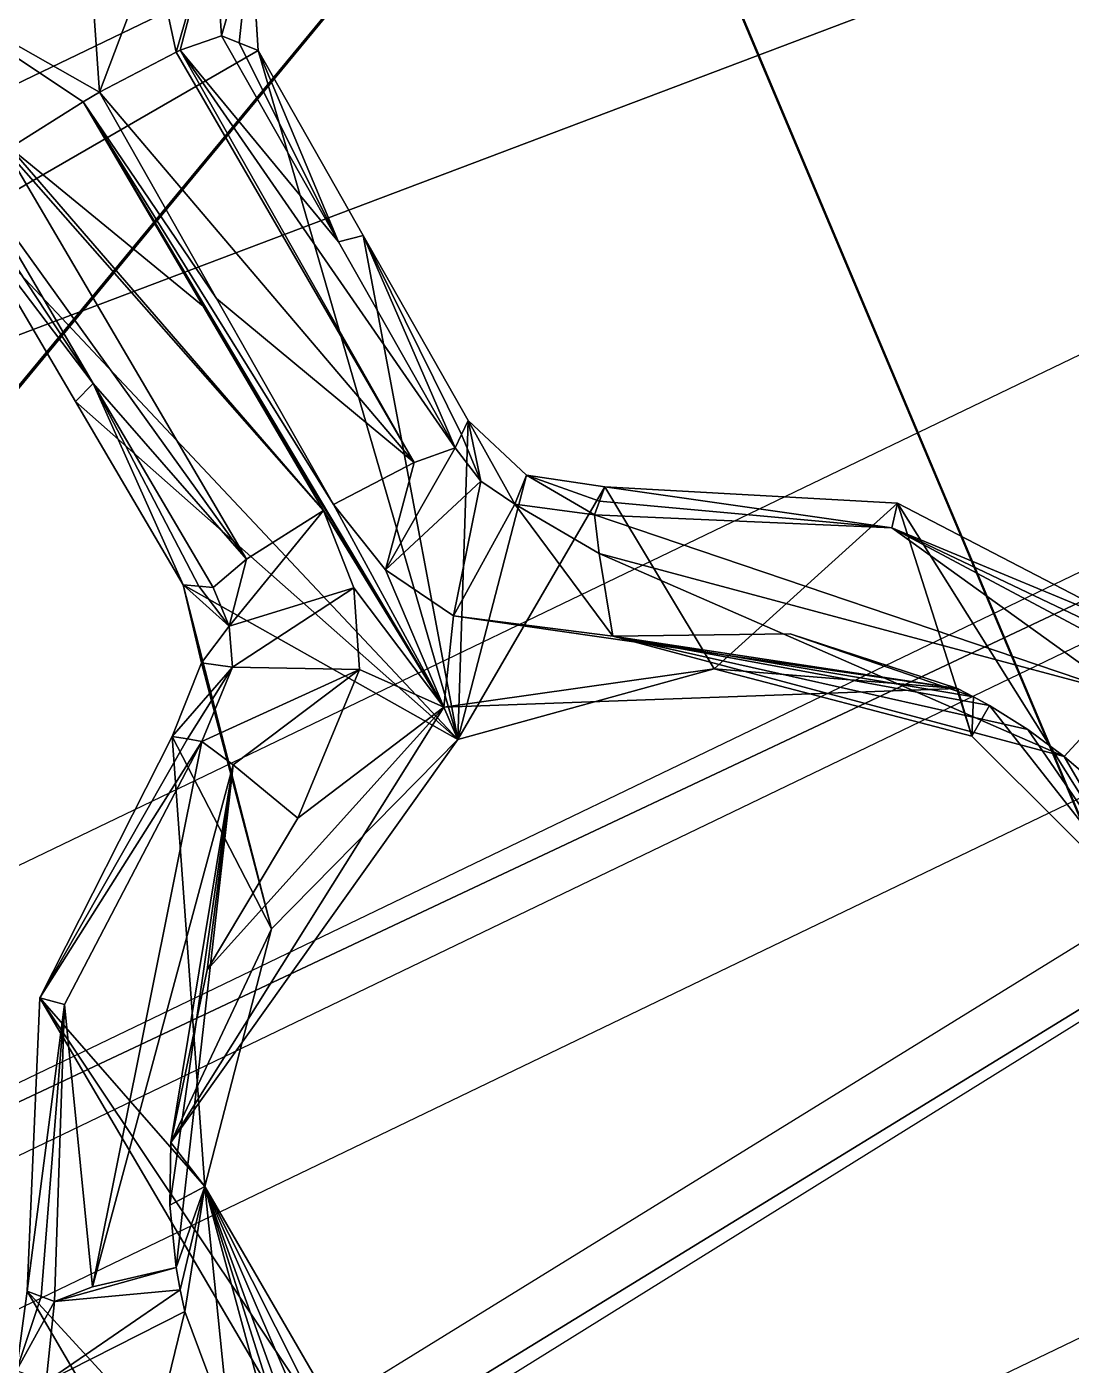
# Model space of a CAD drawing. Header units: millimetres. Extents: x -228 to 228, y -204 to 237.
# Drawn here: x -67.63 to -59.86, y 106.86 to 116.83 of the extents above; entities that cross this region are included whole.
import ezdxf

# ---------------------------------------------------------------- set-up
doc = ezdxf.new("R2010")
doc.units = ezdxf.units.MM
doc.header["$LTSCALE"] = 127.314815
for name, color, linetype in [('1229', 7, 'CONTINUOUS'), ('1436', 7, 'CONTINUOUS'), ('15', 7, 'CONTINUOUS'), ('1781', 7, 'CONTINUOUS'), ('1782', 7, 'CONTINUOUS'), ('1783', 7, 'CONTINUOUS'), ('1784', 7, 'CONTINUOUS'), ('1785', 7, 'CONTINUOUS'), ('1786', 7, 'CONTINUOUS'), ('1788', 7, 'CONTINUOUS'), ('1791', 7, 'CONTINUOUS'), ('1792', 7, 'CONTINUOUS'), ('1794', 7, 'CONTINUOUS'), ('1796', 7, 'CONTINUOUS'), ('18', 7, 'CONTINUOUS'), ('2162', 7, 'CONTINUOUS'), ('378', 7, 'CONTINUOUS'), ('401', 7, 'CONTINUOUS'), ('402', 7, 'CONTINUOUS'), ('404', 7, 'CONTINUOUS'), ('405', 7, 'CONTINUOUS'), ('412', 7, 'CONTINUOUS'), ('413', 7, 'CONTINUOUS'), ('45', 7, 'CONTINUOUS'), ('504', 7, 'CONTINUOUS'), ('513', 7, 'CONTINUOUS'), ('515', 7, 'CONTINUOUS'), ('517', 7, 'CONTINUOUS'), ('534', 7, 'CONTINUOUS'), ('535', 7, 'CONTINUOUS'), ('536', 7, 'CONTINUOUS'), ('537', 7, 'CONTINUOUS'), ('539', 7, 'CONTINUOUS'), ('540', 7, 'CONTINUOUS'), ('541', 7, 'CONTINUOUS'), ('542', 7, 'CONTINUOUS'), ('546', 7, 'CONTINUOUS'), ('547', 7, 'CONTINUOUS'), ('605', 7, 'CONTINUOUS'), ('6722', 7, 'CONTINUOUS'), ('6750', 7, 'CONTINUOUS')]:
    doc.layers.add(name, color=color, linetype=linetype)

msp = doc.modelspace()

# ---------------------------------------------------------------- linework, layer by layer
at = {"layer": '1229', "color": 5, "linetype": 'Continuous'}
for points in [[(-68.3255, 143.7983, 1024.6027), (-67.5993, 143.1814, 1024.474), (-120.549, 69.599, 1026.7885), (-68.3255, 143.7983, 1024.6027)], [(-67.5993, 143.1814, 1024.474), (-89.111, 115.6981, 1025.7353), (-120.549, 69.599, 1026.7885), (-67.5993, 143.1814, 1024.474)]]:
    msp.add_3dface(points, dxfattribs=at)
at = {"layer": '1436', "color": 5, "linetype": 'Continuous'}
for points in [[(-89.8247, 115.3018, 1029.4395), (-67.0409, 142.2724, 1027.6035), (-67.632, 142.7618, 1027.6722), (-89.8247, 115.3018, 1029.4395)], [(-89.8247, 115.3018, 1029.4395), (-88.5159, 114.3448, 1028.8898), (-67.0409, 142.2724, 1027.6035), (-89.8247, 115.3018, 1029.4395)]]:
    msp.add_3dface(points, dxfattribs=at)
at = {"layer": '15', "color": 5, "linetype": 'Continuous'}
for points in [[(-39.7557, 166.3144, 1031.2211), (-77.3327, 152.5144, 1031.2211), (-24.976, 93.2118, 1037.8927), (-39.7557, 166.3144, 1031.2211)], [(-48.25, 83.5715, 1037.8927), (-77.3327, 152.5144, 1031.2211), (-106.3877, 115.2998, 1032.7733), (-48.25, 83.5715, 1037.8927)], [(-77.3327, 152.5144, 1031.2211), (-48.25, 83.5715, 1037.8927), (-24.976, 93.2118, 1037.8927), (-77.3327, 152.5144, 1031.2211)], [(-68.2358, 68.2358, 1037.8927), (-48.25, 83.5715, 1037.8927), (-106.3877, 115.2998, 1032.7733), (-68.2358, 68.2358, 1037.8927)]]:
    msp.add_3dface(points, dxfattribs=at)
at = {"layer": '1781', "color": 2, "linetype": 'Continuous'}
for points in [[(-82.8795, 95.782, 5), (-92.5243, 106.8771, 5), (-54.0973, 130.6023, 5), (-82.8795, 95.782, 5)], [(-82.8713, 95.7724, 5), (-82.8795, 95.782, 5), (-54.0973, 130.6023, 5), (-82.8713, 95.7724, 5)], [(-82.8632, 95.7627, 5), (-82.8713, 95.7724, 5), (-54.0973, 130.6023, 5), (-82.8632, 95.7627, 5)], [(-48.4621, 116.9967, 5), (-82.8632, 95.7627, 5), (-54.0973, 130.6023, 5), (-48.4621, 116.9967, 5)]]:
    msp.add_3dface(points, dxfattribs=at)
at = {"layer": '1782', "color": 2, "linetype": 'Continuous'}
for points in [[(-77.9739, 97.7739, 17), (-27.8286, 121.9231, 17), (-27.8151, 121.866, 17), (-77.9739, 97.7739, 17)], [(-77.9362, 97.7289, 17), (-77.9739, 97.7739, 17), (-27.8151, 121.866, 17), (-77.9362, 97.7289, 17)]]:
    msp.add_3dface(points, dxfattribs=at)
at = {"layer": '1783', "color": 2, "linetype": 'Continuous'}
msp.add_3dface([(-80.5991, 101.0683, 22), (-58.6359, 101.5596, 22), (-28.7657, 126.03, 22), (-80.5991, 101.0683, 22)], dxfattribs=at)
at = {"layer": '1784', "color": 2, "linetype": 'Continuous'}
for points in [[(-30.6425, 134.2528, 10), (-85.859, 107.6616, 10), (-29.4453, 129.0057, 10), (-30.6425, 134.2528, 10)], [(-29.4453, 129.0057, 10), (-85.859, 107.6616, 10), (-82.5031, 103.454, 10), (-29.4453, 129.0057, 10)]]:
    msp.add_3dface(points, dxfattribs=at)
at = {"layer": '1785', "color": 2, "linetype": 'Continuous'}
msp.add_3dface([(-89.471, 112.1927, 26), (-31.9315, 139.9022, 26), (-93.2236, 116.8963, 26), (-89.471, 112.1927, 26)], dxfattribs=at)
at = {"layer": '1786', "color": 2, "linetype": 'Continuous'}
for points in [[(-96.1146, 120.5237, 25.1558), (-34.3032, 150.2907, 25.1558), (-92.1859, 115.5975, 18.8547), (-96.1146, 120.5237, 25.1558)], [(-92.1859, 115.5975, 18.8547), (-34.3032, 150.2907, 25.1558), (-32.9008, 144.1477, 18.8547), (-92.1859, 115.5975, 18.8547)]]:
    msp.add_3dface(points, dxfattribs=at)
at = {"layer": '1788', "color": 2, "linetype": 'Continuous'}
for points in [[(-92.095, 115.4835, 18.5273), (-32.8683, 144.0056, 18.5273), (-91.9511, 115.303, 14.1215), (-92.095, 115.4835, 18.5273)], [(-91.9511, 115.303, 14.1215), (-32.8683, 144.0056, 18.5273), (-32.817, 143.7805, 14.1215), (-91.9511, 115.303, 14.1215)]]:
    msp.add_3dface(points, dxfattribs=at)
at = {"layer": '1791', "color": 2, "linetype": 'Continuous'}
for points in [[(-31.9315, 139.9022, 26), (-89.471, 112.1927, 26), (-31.4431, 137.7614, 23.8042), (-31.9315, 139.9022, 26)], [(-89.471, 112.1927, 26), (-88.1017, 110.4761, 23.8042), (-31.4431, 137.7614, 23.8042), (-89.471, 112.1927, 26)]]:
    msp.add_3dface(points, dxfattribs=at)
at = {"layer": '1792', "color": 2, "linetype": 'Continuous'}
for points in [[(-31.3755, 137.4648, 18), (-87.9121, 110.2382, 18), (-30.9647, 135.6654, 11.1118), (-31.3755, 137.4648, 18)], [(-30.9647, 135.6654, 11.1118), (-87.9121, 110.2382, 18), (-86.7613, 108.7952, 11.1118), (-30.9647, 135.6654, 11.1118)]]:
    msp.add_3dface(points, dxfattribs=at)
at = {"layer": '1794', "color": 2, "linetype": 'Continuous'}
for points in [[(-29.1114, 127.5454, 11.4215), (-81.5684, 102.2835, 11.4215), (-29.0004, 127.0589, 20.9447), (-29.1114, 127.5454, 11.4215)], [(-29.0004, 127.0589, 20.9447), (-81.5684, 102.2835, 11.4215), (-81.2572, 101.8933, 20.9447), (-29.0004, 127.0589, 20.9447)]]:
    msp.add_3dface(points, dxfattribs=at)
at = {"layer": '1796', "color": 2, "linetype": 'Continuous'}
for points in [[(-27.9393, 122.41, 16.5262), (-78.2841, 98.1652, 16.5262), (-48.5361, 116.4253, 5.4738), (-27.9393, 122.41, 16.5262)], [(-48.5361, 116.4253, 5.4738), (-78.2841, 98.1652, 16.5262), (-82.9702, 95.0081, 5.4738), (-48.5361, 116.4253, 5.4738)]]:
    msp.add_3dface(points, dxfattribs=at)
at = {"layer": '18', "color": 5, "linetype": 'Continuous'}
for points in [[(-24.976, 93.2118, 1035.8885), (-77.2296, 152.3111, 1029.2342), (-39.7027, 166.0927, 1029.2342), (-24.976, 93.2118, 1035.8885)], [(-77.2296, 152.3111, 1029.2342), (-48.25, 83.5715, 1035.8885), (-106.2149, 115.1899, 1030.7831), (-77.2296, 152.3111, 1029.2342)], [(-24.976, 93.2118, 1035.8885), (-48.25, 83.5715, 1035.8885), (-77.2296, 152.3111, 1029.2342), (-24.976, 93.2118, 1035.8885)], [(-48.25, 83.5715, 1035.8885), (-68.2358, 68.2358, 1035.8885), (-106.2149, 115.1899, 1030.7831), (-48.25, 83.5715, 1035.8885)]]:
    msp.add_3dface(points, dxfattribs=at)
at = {"layer": '2162', "color": 5, "linetype": 'Continuous'}
msp.add_3dface([(-85.859, 107.6616, 10), (-30.6425, 134.2528, 10), (-86.7613, 108.7952, 11.1118), (-85.859, 107.6616, 10)], dxfattribs=at)
at = {"layer": '378', "color": 5, "linetype": 'Continuous'}
for points in [[(-58.8867, 151.6579, 1027.0209), (-62.5881, 147.5229, 1027.2859), (-26.1407, 97.5585, 1032.4842), (-58.8867, 151.6579, 1027.0209)], [(-62.5881, 147.5229, 1027.2859), (-65.9853, 143.5489, 1027.5281), (-26.1407, 97.5585, 1032.4842), (-62.5881, 147.5229, 1027.2859)], [(-66.5262, 142.8976, 1027.5667), (-51.5851, 111.8855, 1030.8143), (-65.9853, 143.5489, 1027.5281), (-66.5262, 142.8976, 1027.5667)], [(-65.9853, 143.5489, 1027.5281), (-51.5851, 111.8855, 1030.8143), (-26.1407, 97.5585, 1032.4842), (-65.9853, 143.5489, 1027.5281)], [(-67.0409, 142.2724, 1027.6035), (-54.0426, 116.0501, 1030.4085), (-66.5262, 142.8976, 1027.5667), (-67.0409, 142.2724, 1027.6035)], [(-53.5925, 115.2678, 1030.4855), (-51.5851, 111.8855, 1030.8143), (-66.5262, 142.8976, 1027.5667), (-53.5925, 115.2678, 1030.4855)], [(-54.0426, 116.0501, 1030.4085), (-53.5925, 115.2678, 1030.4855), (-66.5262, 142.8976, 1027.5667), (-54.0426, 116.0501, 1030.4085)], [(-88.5159, 114.3448, 1028.8898), (-65.929, 119.2329, 1029.6782), (-67.0409, 142.2724, 1027.6035), (-88.5159, 114.3448, 1028.8898)], [(-56.5802, 118.1159, 1030.1519), (-54.0426, 116.0501, 1030.4085), (-67.0409, 142.2724, 1027.6035), (-56.5802, 118.1159, 1030.1519)], [(-66.7141, 118.7737, 1029.68), (-65.929, 119.2329, 1029.6782), (-88.5159, 114.3448, 1028.8898), (-66.7141, 118.7737, 1029.68)], [(-67.2072, 118.0443, 1029.7158), (-66.7141, 118.7737, 1029.68), (-88.5159, 114.3448, 1028.8898), (-67.2072, 118.0443, 1029.7158)], [(-68.647, 117.2284, 1029.7146), (-67.2072, 118.0443, 1029.7158), (-88.5159, 114.3448, 1028.8898), (-68.647, 117.2284, 1029.7146)], [(-67.0875, 116.3411, 1029.8553), (-67.2072, 118.0443, 1029.7158), (-68.647, 117.2284, 1029.7146), (-67.0875, 116.3411, 1029.8553)], [(-67.2106, 116.27, 1029.8553), (-67.0875, 116.3411, 1029.8553), (-68.647, 117.2284, 1029.7146), (-67.2106, 116.27, 1029.8553)], [(-66.2174, 114.8064, 1030.0133), (-67.0875, 116.3411, 1029.8553), (-67.2106, 116.27, 1029.8553), (-66.2174, 114.8064, 1030.0133)], [(-65.3471, 113.2717, 1030.1693), (-66.2174, 114.8064, 1030.0133), (-67.2106, 116.27, 1029.8553), (-65.3471, 113.2717, 1030.1693)], [(-64.5262, 111.7632, 1030.3191), (-65.3471, 113.2717, 1030.1693), (-67.2106, 116.27, 1029.8553), (-64.5262, 111.7632, 1030.3191)], [(-67.2106, 116.27, 1029.8553), (-66.3165, 114.7491, 1030.0134), (-64.5262, 111.7632, 1030.3191), (-67.2106, 116.27, 1029.8553)], [(-65.4226, 113.2281, 1030.1693), (-64.5262, 111.7632, 1030.3191), (-66.3165, 114.7491, 1030.0134), (-65.4226, 113.2281, 1030.1693)], [(-65.1947, 112.6524, 1030.223), (-64.5262, 111.7632, 1030.3191), (-65.4226, 113.2281, 1030.1693), (-65.1947, 112.6524, 1030.223)], [(-64.9611, 112.7852, 1030.2231), (-65.3471, 113.2717, 1030.1693), (-64.5262, 111.7632, 1030.3191), (-64.9611, 112.7852, 1030.2231)], [(-64.453, 112.4446, 1030.271), (-64.9611, 112.7852, 1030.2231), (-64.5262, 111.7632, 1030.3191), (-64.453, 112.4446, 1030.271)], [(-65.1531, 112.044, 1030.2707), (-64.5262, 111.7632, 1030.3191), (-65.1947, 112.6524, 1030.223), (-65.1531, 112.044, 1030.2707)], [(-60.7051, 111.9015, 1030.4694), (-64.453, 112.4446, 1030.271), (-64.5262, 111.7632, 1030.3191), (-60.7051, 111.9015, 1030.4694)], [(-63.2685, 112.2916, 1030.3333), (-64.453, 112.4446, 1030.271), (-60.7051, 111.9015, 1030.4694), (-63.2685, 112.2916, 1030.3333)], [(-61.9488, 112.3089, 1030.3875), (-63.2685, 112.2916, 1030.3333), (-60.7051, 111.9015, 1030.4694), (-61.9488, 112.3089, 1030.3875)], [(-65.6131, 110.9379, 1030.3333), (-64.5262, 111.7632, 1030.3191), (-65.1531, 112.044, 1030.2707), (-65.6131, 110.9379, 1030.3333)], [(-66.557, 108.5229, 1030.4694), (-64.5262, 111.7632, 1030.3191), (-66.2862, 109.8084, 1030.3872), (-66.557, 108.5229, 1030.4694)], [(-66.2862, 109.8084, 1030.3872), (-64.5262, 111.7632, 1030.3191), (-65.6131, 110.9379, 1030.3333), (-66.2862, 109.8084, 1030.3872)]]:
    msp.add_3dface(points, dxfattribs=at)
at = {"layer": '401', "color": 5, "linetype": 'Continuous'}
for points in [[(-60.5974, 111.5486, 1027.4893), (-59.1689, 110.1222, 1027.6532), (-60.4662, 111.7759, 1030.4885), (-60.5974, 111.5486, 1027.4893)], [(-60.4662, 111.7759, 1030.4885), (-59.1689, 110.1222, 1027.6532), (-60.181, 111.5977, 1030.5132), (-60.4662, 111.7759, 1030.4885)], [(-60.181, 111.5977, 1030.5132), (-59.1689, 110.1222, 1027.6532), (-59.9114, 111.3966, 1030.5389), (-60.181, 111.5977, 1030.5132)], [(-59.9114, 111.3966, 1030.5389), (-59.1689, 110.1222, 1027.6532), (-59.7865, 111.2909, 1030.552), (-59.9114, 111.3966, 1030.5389)], [(-58.6669, 108.1741, 1027.8161), (-60.6103, 104.9016, 1027.9726), (-58.5261, 107.2348, 1030.8839), (-58.6669, 108.1741, 1027.8161)], [(-58.5261, 107.2348, 1030.8839), (-60.6103, 104.9016, 1027.9726), (-59.37, 105.5909, 1030.9614), (-58.5261, 107.2348, 1030.8839)]]:
    msp.add_3dface(points, dxfattribs=at)
at = {"layer": '402', "color": 5, "linetype": 'Continuous'}
for points in [[(-64.4208, 111.522, 1027.3305), (-62.5144, 112.0482, 1027.3724), (-64.5262, 111.7632, 1030.3191), (-64.4208, 111.522, 1027.3305)], [(-62.5144, 112.0482, 1027.3724), (-60.7051, 111.9015, 1030.4694), (-64.5262, 111.7632, 1030.3191), (-62.5144, 112.0482, 1027.3724)], [(-62.5144, 112.0482, 1027.3724), (-60.5974, 111.5486, 1027.4893), (-60.7051, 111.9015, 1030.4694), (-62.5144, 112.0482, 1027.3724)], [(-60.7051, 111.9015, 1030.4694), (-60.5974, 111.5486, 1027.4893), (-60.5846, 111.8407, 1030.4788), (-60.7051, 111.9015, 1030.4694)], [(-60.5974, 111.5486, 1027.4893), (-60.4662, 111.7759, 1030.4885), (-60.5846, 111.8407, 1030.4788), (-60.5974, 111.5486, 1027.4893)], [(-64.4208, 111.522, 1027.3305), (-64.5262, 111.7632, 1030.3191), (-66.557, 108.5229, 1030.4694), (-64.4208, 111.522, 1027.3305)], [(-65.8085, 110.1126, 1027.3748), (-64.4208, 111.522, 1027.3305), (-66.557, 108.5229, 1030.4694), (-65.8085, 110.1126, 1027.3748)], [(-66.3052, 108.1945, 1027.4936), (-65.8085, 110.1126, 1027.3748), (-66.557, 108.5229, 1030.4694), (-66.3052, 108.1945, 1027.4936)], [(-66.3052, 108.1945, 1027.4936), (-66.557, 108.5229, 1030.4694), (-66.5642, 108.0567, 1030.5028), (-66.3052, 108.1945, 1027.4936)], [(-66.5181, 107.5926, 1030.5382), (-66.3052, 108.1945, 1027.4936), (-66.5642, 108.0567, 1030.5028), (-66.5181, 107.5926, 1030.5382)], [(-66.4885, 107.4267, 1030.5516), (-66.3052, 108.1945, 1027.4936), (-66.5181, 107.5926, 1030.5382), (-66.4885, 107.4267, 1030.5516)], [(-66.4528, 107.2654, 1030.5651), (-66.3052, 108.1945, 1027.4936), (-66.4885, 107.4267, 1030.5516), (-66.4528, 107.2654, 1030.5651)], [(-66.4528, 107.2654, 1030.5651), (-66.1193, 106.367, 1030.6444), (-66.3052, 108.1945, 1027.4936), (-66.4528, 107.2654, 1030.5651)], [(-66.1193, 106.367, 1030.6444), (-65.5953, 105.5825, 1030.7233), (-66.3052, 108.1945, 1027.4936), (-66.1193, 106.367, 1030.6444)], [(-66.3052, 108.1945, 1027.4936), (-65.5953, 105.5825, 1030.7233), (-65.4165, 105.386, 1030.7412), (-66.3052, 108.1945, 1027.4936)], [(-64.4167, 104.9334, 1027.8104), (-66.3052, 108.1945, 1027.4936), (-64.5483, 104.7054, 1030.8196), (-64.4167, 104.9334, 1027.8104)], [(-64.5483, 104.7054, 1030.8196), (-66.3052, 108.1945, 1027.4936), (-64.8983, 104.9351, 1030.7901), (-64.5483, 104.7054, 1030.8196)], [(-64.8983, 104.9351, 1030.7901), (-66.3052, 108.1945, 1027.4936), (-65.223, 105.1996, 1030.759), (-64.8983, 104.9351, 1030.7901)], [(-65.223, 105.1996, 1030.759), (-66.3052, 108.1945, 1027.4936), (-65.4165, 105.386, 1030.7412), (-65.223, 105.1996, 1030.759)]]:
    msp.add_3dface(points, dxfattribs=at)
at = {"layer": '404', "color": 5, "linetype": 'Continuous'}
for points in [[(-61.1921, 113.0982, 1029.5045), (-63.328, 113.404, 1027.2351), (-63.3685, 113.2969, 1028.3668), (-61.1921, 113.0982, 1029.5045)], [(-61.1499, 113.2833, 1027.3355), (-63.328, 113.404, 1027.2351), (-61.1921, 113.0982, 1029.5045), (-61.1499, 113.2833, 1027.3355)], [(-63.4057, 113.1963, 1029.4242), (-61.1921, 113.0982, 1029.5045), (-63.3685, 113.2969, 1028.3668), (-63.4057, 113.1963, 1029.4242)], [(-59.2116, 112.2744, 1027.4905), (-61.1499, 113.2833, 1027.3355), (-61.1921, 113.0982, 1029.5045), (-59.2116, 112.2744, 1027.4905)], [(-59.2116, 112.2744, 1027.4905), (-61.1921, 113.0982, 1029.5045), (-59.2299, 112.1636, 1028.5995), (-59.2116, 112.2744, 1027.4905)], [(-61.1921, 113.0982, 1029.5045), (-59.2477, 112.0606, 1029.6306), (-59.2299, 112.1636, 1028.5995), (-61.1921, 113.0982, 1029.5045)]]:
    msp.add_3dface(points, dxfattribs=at)
at = {"layer": '405', "color": 5, "linetype": 'Continuous'}
for points in [[(-66.1798, 116.7613, 1028.9465), (-65.3104, 115.2277, 1029.1044), (-66.0487, 116.7097, 1027.9429), (-66.1798, 116.7613, 1028.9465)], [(-65.3104, 115.2277, 1029.1044), (-65.9078, 116.6533, 1026.8714), (-66.0487, 116.7097, 1027.9429), (-65.3104, 115.2277, 1029.1044)], [(-65.1266, 115.2753, 1027.0134), (-65.9078, 116.6533, 1026.8714), (-65.3104, 115.2277, 1029.1044), (-65.1266, 115.2753, 1027.0134)], [(-64.4406, 113.694, 1029.2603), (-65.1266, 115.2753, 1027.0134), (-65.3104, 115.2277, 1029.1044), (-64.4406, 113.694, 1029.2603)], [(-64.3452, 113.8973, 1027.1537), (-65.1266, 115.2753, 1027.0134), (-64.3946, 113.7926, 1028.2414), (-64.3452, 113.8973, 1027.1537)], [(-65.1266, 115.2753, 1027.0134), (-64.4406, 113.694, 1029.2603), (-64.3946, 113.7926, 1028.2414), (-65.1266, 115.2753, 1027.0134)]]:
    msp.add_3dface(points, dxfattribs=at)
at = {"layer": '412', "color": 5, "linetype": 'Continuous'}
for points in [[(-68.0284, 115.6941, 1028.9465), (-68.0492, 115.5548, 1027.9438), (-67.1349, 114.1743, 1029.1044), (-68.0284, 115.6941, 1028.9465)], [(-68.0708, 115.4045, 1026.8714), (-67.1349, 114.1743, 1029.1044), (-68.0492, 115.5548, 1027.9438), (-68.0708, 115.4045, 1026.8714)], [(-68.0708, 115.4045, 1026.8714), (-67.268, 114.0389, 1027.0134), (-67.1349, 114.1743, 1029.1044), (-68.0708, 115.4045, 1026.8714)], [(-67.268, 114.0389, 1027.0134), (-66.4654, 112.6732, 1027.1537), (-67.1349, 114.1743, 1029.1044), (-67.268, 114.0389, 1027.0134)], [(-67.1349, 114.1743, 1029.1044), (-66.4654, 112.6732, 1027.1537), (-66.3497, 112.6637, 1028.2446), (-67.1349, 114.1743, 1029.1044)], [(-66.2416, 112.6542, 1029.2603), (-67.1349, 114.1743, 1029.1044), (-66.3497, 112.6637, 1028.2446), (-66.2416, 112.6542, 1029.2603)]]:
    msp.add_3dface(points, dxfattribs=at)
at = {"layer": '413', "color": 5, "linetype": 'Continuous'}
for points in [[(-66.5467, 111.5457, 1027.2351), (-67.5313, 109.5991, 1027.3355), (-66.4334, 111.5272, 1028.3699), (-66.5467, 111.5457, 1027.2351)], [(-67.5313, 109.5991, 1027.3355), (-66.328, 111.5091, 1029.4242), (-66.4334, 111.5272, 1028.3699), (-67.5313, 109.5991, 1027.3355)], [(-66.328, 111.5091, 1029.4242), (-67.5313, 109.5991, 1027.3355), (-67.3481, 109.5496, 1029.5042), (-66.328, 111.5091, 1029.4242)], [(-67.5313, 109.5991, 1027.3355), (-67.6267, 107.4159, 1027.4905), (-67.3481, 109.5496, 1029.5042), (-67.5313, 109.5991, 1027.3355)], [(-67.3481, 109.5496, 1029.5042), (-67.6267, 107.4159, 1027.4905), (-67.5221, 107.3766, 1028.5946), (-67.3481, 109.5496, 1029.5042)], [(-67.4235, 107.3403, 1029.6306), (-67.3481, 109.5496, 1029.5042), (-67.5221, 107.3766, 1028.5946), (-67.4235, 107.3403, 1029.6306)]]:
    msp.add_3dface(points, dxfattribs=at)
at = {"layer": '45', "color": 5, "linetype": 'Continuous'}
for points in [[(-59.5445, 152.242, 1023.9169), (-52.5972, 111.2077, 1027.8194), (-63.3115, 148.1288, 1024.1774), (-59.5445, 152.242, 1023.9169)], [(-63.3115, 148.1288, 1024.1774), (-52.5972, 111.2077, 1027.8194), (-66.8123, 144.1145, 1024.4193), (-63.3115, 148.1288, 1024.1774)], [(-66.8123, 144.1145, 1024.4193), (-52.5972, 111.2077, 1027.8194), (-67.2156, 143.6378, 1024.4473), (-66.8123, 144.1145, 1024.4193)], [(-67.2156, 143.6378, 1024.4473), (-52.5972, 111.2077, 1027.8194), (-67.5993, 143.1814, 1024.474), (-67.2156, 143.6378, 1024.4473)], [(-67.5993, 143.1814, 1024.474), (-72.4242, 110.87, 1027.0108), (-89.111, 115.6981, 1025.7353), (-67.5993, 143.1814, 1024.474)], [(-69.6285, 115.6094, 1026.7833), (-72.4242, 110.87, 1027.0108), (-67.5993, 143.1814, 1024.474), (-69.6285, 115.6094, 1026.7833)], [(-68.7951, 115.8843, 1026.8007), (-69.6285, 115.6094, 1026.7833), (-67.5993, 143.1814, 1024.474), (-68.7951, 115.8843, 1026.8007)], [(-68.0708, 115.4045, 1026.8714), (-68.7951, 115.8843, 1026.8007), (-67.5993, 143.1814, 1024.474), (-68.0708, 115.4045, 1026.8714)], [(-65.9078, 116.6533, 1026.8714), (-68.0708, 115.4045, 1026.8714), (-67.5993, 143.1814, 1024.474), (-65.9078, 116.6533, 1026.8714)], [(-52.5972, 111.2077, 1027.8194), (-53.184, 111.8399, 1027.7511), (-67.5993, 143.1814, 1024.474), (-52.5972, 111.2077, 1027.8194)], [(-53.184, 111.8399, 1027.7511), (-54.8138, 114.9734, 1027.4529), (-67.5993, 143.1814, 1024.474), (-53.184, 111.8399, 1027.7511)], [(-55.0499, 115.3637, 1027.4139), (-59.8043, 118.1562, 1027.0108), (-67.5993, 143.1814, 1024.474), (-55.0499, 115.3637, 1027.4139)], [(-54.8138, 114.9734, 1027.4529), (-55.0499, 115.3637, 1027.4139), (-67.5993, 143.1814, 1024.474), (-54.8138, 114.9734, 1027.4529)], [(-65.9611, 117.5205, 1026.8007), (-65.9078, 116.6533, 1026.8714), (-67.5993, 143.1814, 1024.474), (-65.9611, 117.5205, 1026.8007)], [(-68.0708, 115.4045, 1026.8714), (-65.9078, 116.6533, 1026.8714), (-64.4208, 111.522, 1027.3305), (-68.0708, 115.4045, 1026.8714)], [(-65.9078, 116.6533, 1026.8714), (-65.1266, 115.2753, 1027.0134), (-64.4208, 111.522, 1027.3305), (-65.9078, 116.6533, 1026.8714)], [(-67.268, 114.0389, 1027.0134), (-68.0708, 115.4045, 1026.8714), (-64.4208, 111.522, 1027.3305), (-67.268, 114.0389, 1027.0134)], [(-65.1266, 115.2753, 1027.0134), (-64.3452, 113.8973, 1027.1537), (-64.4208, 111.522, 1027.3305), (-65.1266, 115.2753, 1027.0134)], [(-66.4654, 112.6732, 1027.1537), (-67.268, 114.0389, 1027.0134), (-64.4208, 111.522, 1027.3305), (-66.4654, 112.6732, 1027.1537)], [(-64.3452, 113.8973, 1027.1537), (-63.9099, 113.4895, 1027.2036), (-64.4208, 111.522, 1027.3305), (-64.3452, 113.8973, 1027.1537)], [(-63.9099, 113.4895, 1027.2036), (-63.328, 113.404, 1027.2351), (-64.4208, 111.522, 1027.3305), (-63.9099, 113.4895, 1027.2036)], [(-64.4208, 111.522, 1027.3305), (-63.328, 113.404, 1027.2351), (-62.5144, 112.0482, 1027.3724), (-64.4208, 111.522, 1027.3305)], [(-63.328, 113.404, 1027.2351), (-61.1499, 113.2833, 1027.3355), (-62.5144, 112.0482, 1027.3724), (-63.328, 113.404, 1027.2351)], [(-61.1499, 113.2833, 1027.3355), (-60.5974, 111.5486, 1027.4893), (-62.5144, 112.0482, 1027.3724), (-61.1499, 113.2833, 1027.3355)], [(-61.1499, 113.2833, 1027.3355), (-59.2116, 112.2744, 1027.4905), (-59.1689, 110.1222, 1027.6532), (-61.1499, 113.2833, 1027.3355)], [(-60.5974, 111.5486, 1027.4893), (-61.1499, 113.2833, 1027.3355), (-59.1689, 110.1222, 1027.6532), (-60.5974, 111.5486, 1027.4893)], [(-66.3298, 112.0926, 1027.2036), (-66.4654, 112.6732, 1027.1537), (-65.8085, 110.1126, 1027.3748), (-66.3298, 112.0926, 1027.2036)], [(-65.8085, 110.1126, 1027.3748), (-66.4654, 112.6732, 1027.1537), (-64.4208, 111.522, 1027.3305), (-65.8085, 110.1126, 1027.3748)], [(-66.5467, 111.5457, 1027.2351), (-66.3298, 112.0926, 1027.2036), (-65.8085, 110.1126, 1027.3748), (-66.5467, 111.5457, 1027.2351)], [(-67.5313, 109.5991, 1027.3355), (-66.5467, 111.5457, 1027.2351), (-66.3052, 108.1945, 1027.4936), (-67.5313, 109.5991, 1027.3355)], [(-66.3052, 108.1945, 1027.4936), (-66.5467, 111.5457, 1027.2351), (-65.8085, 110.1126, 1027.3748), (-66.3052, 108.1945, 1027.4936)], [(-67.5313, 109.5991, 1027.3355), (-63.8184, 103.2705, 1027.9526), (-67.6267, 107.4159, 1027.4905), (-67.5313, 109.5991, 1027.3355)], [(-63.8184, 103.2705, 1027.9526), (-67.5313, 109.5991, 1027.3355), (-64.4167, 104.9334, 1027.8104), (-63.8184, 103.2705, 1027.9526)], [(-64.4167, 104.9334, 1027.8104), (-67.5313, 109.5991, 1027.3355), (-66.3052, 108.1945, 1027.4936), (-64.4167, 104.9334, 1027.8104)], [(-58.6669, 108.1741, 1027.8161), (-58.7632, 104.4216, 1028.0806), (-60.6103, 104.9016, 1027.9726), (-58.6669, 108.1741, 1027.8161)], [(-67.6267, 107.4159, 1027.4905), (-65.7834, 104.2626, 1027.7977), (-67.7063, 106.8258, 1027.5294), (-67.6267, 107.4159, 1027.4905)], [(-63.8184, 103.2705, 1027.9526), (-65.7834, 104.2626, 1027.7977), (-67.6267, 107.4159, 1027.4905), (-63.8184, 103.2705, 1027.9526)]]:
    msp.add_3dface(points, dxfattribs=at)
at = {"layer": '504', "color": 5, "linetype": 'Continuous'}
for points in [[(-67.6267, 107.4159, 1027.4905), (-67.7063, 106.8258, 1027.5294), (-67.5221, 107.3766, 1028.5946), (-67.6267, 107.4159, 1027.4905)], [(-67.7063, 106.8258, 1027.5294), (-67.4235, 107.3403, 1029.6306), (-67.5221, 107.3766, 1028.5946), (-67.7063, 106.8258, 1027.5294)], [(-67.4235, 107.3403, 1029.6306), (-67.7063, 106.8258, 1027.5294), (-67.4862, 106.7421, 1029.7294), (-67.4235, 107.3403, 1029.6306)]]:
    msp.add_3dface(points, dxfattribs=at)
at = {"layer": '513', "color": 5, "linetype": 'Continuous'}
for points in [[(-64.3452, 113.8973, 1027.1537), (-64.3946, 113.7926, 1028.2414), (-64.2496, 113.4469, 1029.3286), (-64.3452, 113.8973, 1027.1537)], [(-63.9099, 113.4895, 1027.2036), (-64.3452, 113.8973, 1027.1537), (-63.997, 113.2739, 1029.3812), (-63.9099, 113.4895, 1027.2036)], [(-63.997, 113.2739, 1029.3812), (-64.3452, 113.8973, 1027.1537), (-64.2496, 113.4469, 1029.3286), (-63.997, 113.2739, 1029.3812)], [(-64.3946, 113.7926, 1028.2414), (-64.4406, 113.694, 1029.2603), (-64.2496, 113.4469, 1029.3286), (-64.3946, 113.7926, 1028.2414)], [(-63.4057, 113.1963, 1029.4242), (-63.9099, 113.4895, 1027.2036), (-63.997, 113.2739, 1029.3812), (-63.4057, 113.1963, 1029.4242)], [(-63.328, 113.404, 1027.2351), (-63.9099, 113.4895, 1027.2036), (-63.3685, 113.2969, 1028.3668), (-63.328, 113.404, 1027.2351)], [(-63.9099, 113.4895, 1027.2036), (-63.4057, 113.1963, 1029.4242), (-63.3685, 113.2969, 1028.3668), (-63.9099, 113.4895, 1027.2036)]]:
    msp.add_3dface(points, dxfattribs=at)
at = {"layer": '515', "color": 5, "linetype": 'Continuous'}
for points in [[(-66.1798, 116.7613, 1028.9465), (-65.9611, 117.5205, 1026.8007), (-66.2373, 117.6115, 1028.8586), (-66.1798, 116.7613, 1028.9465)], [(-65.9611, 117.5205, 1026.8007), (-66.1798, 116.7613, 1028.9465), (-66.0487, 116.7097, 1027.9429), (-65.9611, 117.5205, 1026.8007)], [(-65.9078, 116.6533, 1026.8714), (-65.9611, 117.5205, 1026.8007), (-66.0487, 116.7097, 1027.9429), (-65.9078, 116.6533, 1026.8714)]]:
    msp.add_3dface(points, dxfattribs=at)
at = {"layer": '517', "color": 5, "linetype": 'Continuous'}
for points in [[(-66.4654, 112.6732, 1027.1537), (-66.3298, 112.0926, 1027.2036), (-66.1233, 112.3662, 1029.3284), (-66.4654, 112.6732, 1027.1537)], [(-66.3497, 112.6637, 1028.2446), (-66.4654, 112.6732, 1027.1537), (-66.1233, 112.3662, 1029.3284), (-66.3497, 112.6637, 1028.2446)], [(-66.2416, 112.6542, 1029.2603), (-66.3497, 112.6637, 1028.2446), (-66.1233, 112.3662, 1029.3284), (-66.2416, 112.6542, 1029.2603)], [(-66.1233, 112.3662, 1029.3284), (-66.3298, 112.0926, 1027.2036), (-66.0994, 112.0619, 1029.3809), (-66.1233, 112.3662, 1029.3284)], [(-66.3298, 112.0926, 1027.2036), (-66.5467, 111.5457, 1027.2351), (-66.0994, 112.0619, 1029.3809), (-66.3298, 112.0926, 1027.2036)], [(-66.5467, 111.5457, 1027.2351), (-66.4334, 111.5272, 1028.3699), (-66.0994, 112.0619, 1029.3809), (-66.5467, 111.5457, 1027.2351)], [(-66.4334, 111.5272, 1028.3699), (-66.328, 111.5091, 1029.4242), (-66.0994, 112.0619, 1029.3809), (-66.4334, 111.5272, 1028.3699)]]:
    msp.add_3dface(points, dxfattribs=at)
at = {"layer": '534', "color": 5, "linetype": 'Continuous'}
for points in [[(-67.2072, 118.0443, 1029.7158), (-67.0875, 116.3411, 1029.8553), (-66.6839, 117.4143, 1029.5516), (-67.2072, 118.0443, 1029.7158)], [(-66.5183, 116.6396, 1029.6232), (-66.2373, 117.6115, 1028.8586), (-66.6839, 117.4143, 1029.5516), (-66.5183, 116.6396, 1029.6232)], [(-66.4879, 116.6539, 1029.594), (-66.2373, 117.6115, 1028.8586), (-66.5183, 116.6396, 1029.6232), (-66.4879, 116.6539, 1029.594)], [(-66.1798, 116.7613, 1028.9465), (-66.2373, 117.6115, 1028.8586), (-66.4879, 116.6539, 1029.594), (-66.1798, 116.7613, 1028.9465)], [(-67.0875, 116.3411, 1029.8553), (-66.5183, 116.6396, 1029.6232), (-66.6839, 117.4143, 1029.5516), (-67.0875, 116.3411, 1029.8553)]]:
    msp.add_3dface(points, dxfattribs=at)
at = {"layer": '535', "color": 5, "linetype": 'Continuous'}
for points in [[(-65.3104, 115.2277, 1029.1044), (-66.1798, 116.7613, 1028.9465), (-66.4879, 116.6539, 1029.594), (-65.3104, 115.2277, 1029.1044)], [(-66.5183, 116.6396, 1029.6232), (-67.0875, 116.3411, 1029.8553), (-64.7479, 113.5852, 1029.9079), (-66.5183, 116.6396, 1029.6232)], [(-66.4879, 116.6539, 1029.594), (-66.5183, 116.6396, 1029.6232), (-64.7479, 113.5852, 1029.9079), (-66.4879, 116.6539, 1029.594)], [(-64.4406, 113.694, 1029.2603), (-65.3104, 115.2277, 1029.1044), (-66.4879, 116.6539, 1029.594), (-64.4406, 113.694, 1029.2603)], [(-64.4406, 113.694, 1029.2603), (-66.4879, 116.6539, 1029.594), (-64.7479, 113.5852, 1029.9079), (-64.4406, 113.694, 1029.2603)], [(-67.0875, 116.3411, 1029.8553), (-66.2174, 114.8064, 1030.0133), (-64.7479, 113.5852, 1029.9079), (-67.0875, 116.3411, 1029.8553)], [(-66.2174, 114.8064, 1030.0133), (-65.3471, 113.2717, 1030.1693), (-64.7479, 113.5852, 1029.9079), (-66.2174, 114.8064, 1030.0133)]]:
    msp.add_3dface(points, dxfattribs=at)
at = {"layer": '536', "color": 5, "linetype": 'Continuous'}
for points in [[(-64.4406, 113.694, 1029.2603), (-64.9611, 112.7852, 1030.2231), (-64.2496, 113.4469, 1029.3286), (-64.4406, 113.694, 1029.2603)], [(-64.9611, 112.7852, 1030.2231), (-64.4406, 113.694, 1029.2603), (-64.7479, 113.5852, 1029.9079), (-64.9611, 112.7852, 1030.2231)], [(-65.3471, 113.2717, 1030.1693), (-64.9611, 112.7852, 1030.2231), (-64.7479, 113.5852, 1029.9079), (-65.3471, 113.2717, 1030.1693)], [(-64.9611, 112.7852, 1030.2231), (-64.453, 112.4446, 1030.271), (-64.2496, 113.4469, 1029.3286), (-64.9611, 112.7852, 1030.2231)], [(-64.453, 112.4446, 1030.271), (-63.997, 113.2739, 1029.3812), (-64.2496, 113.4469, 1029.3286), (-64.453, 112.4446, 1030.271)], [(-64.453, 112.4446, 1030.271), (-63.2685, 112.2916, 1030.3333), (-63.997, 113.2739, 1029.3812), (-64.453, 112.4446, 1030.271)], [(-63.997, 113.2739, 1029.3812), (-63.2685, 112.2916, 1030.3333), (-63.3713, 112.9067, 1030.0459), (-63.997, 113.2739, 1029.3812)], [(-63.4057, 113.1963, 1029.4242), (-63.997, 113.2739, 1029.3812), (-63.3713, 112.9067, 1030.0459), (-63.4057, 113.1963, 1029.4242)]]:
    msp.add_3dface(points, dxfattribs=at)
at = {"layer": '537', "color": 5, "linetype": 'Continuous'}
for points in [[(-61.1921, 113.0982, 1029.5045), (-63.4057, 113.1963, 1029.4242), (-59.4788, 111.8653, 1030.2583), (-61.1921, 113.0982, 1029.5045)], [(-63.4057, 113.1963, 1029.4242), (-63.3713, 112.9067, 1030.0459), (-59.4788, 111.8653, 1030.2583), (-63.4057, 113.1963, 1029.4242)], [(-59.2477, 112.0606, 1029.6306), (-61.1921, 113.0982, 1029.5045), (-59.4788, 111.8653, 1030.2583), (-59.2477, 112.0606, 1029.6306)], [(-63.2685, 112.2916, 1030.3333), (-59.9114, 111.3966, 1030.5389), (-63.3713, 112.9067, 1030.0459), (-63.2685, 112.2916, 1030.3333)], [(-63.3713, 112.9067, 1030.0459), (-59.9114, 111.3966, 1030.5389), (-59.4788, 111.8653, 1030.2583), (-63.3713, 112.9067, 1030.0459)], [(-63.2685, 112.2916, 1030.3333), (-61.9488, 112.3089, 1030.3875), (-60.5846, 111.8407, 1030.4788), (-63.2685, 112.2916, 1030.3333)], [(-61.9488, 112.3089, 1030.3875), (-60.7051, 111.9015, 1030.4694), (-60.5846, 111.8407, 1030.4788), (-61.9488, 112.3089, 1030.3875)], [(-63.2685, 112.2916, 1030.3333), (-60.4662, 111.7759, 1030.4885), (-60.181, 111.5977, 1030.5132), (-63.2685, 112.2916, 1030.3333)], [(-60.4662, 111.7759, 1030.4885), (-63.2685, 112.2916, 1030.3333), (-60.5846, 111.8407, 1030.4788), (-60.4662, 111.7759, 1030.4885)], [(-63.2685, 112.2916, 1030.3333), (-60.181, 111.5977, 1030.5132), (-59.9114, 111.3966, 1030.5389), (-63.2685, 112.2916, 1030.3333)]]:
    msp.add_3dface(points, dxfattribs=at)
at = {"layer": '539', "color": 5, "linetype": 'Continuous'}
msp.add_3dface([(-59.9114, 111.3966, 1030.5389), (-59.7865, 111.2909, 1030.552), (-59.4788, 111.8653, 1030.2583), (-59.9114, 111.3966, 1030.5389)], dxfattribs=at)
at = {"layer": '540', "color": 5, "linetype": 'Continuous'}
for points in [[(-65.1947, 112.6524, 1030.223), (-65.4226, 113.2281, 1030.1693), (-66.1233, 112.3662, 1029.3284), (-65.1947, 112.6524, 1030.223)], [(-66.1233, 112.3662, 1029.3284), (-65.4226, 113.2281, 1030.1693), (-65.9937, 112.8659, 1029.9079), (-66.1233, 112.3662, 1029.3284)], [(-66.2416, 112.6542, 1029.2603), (-66.1233, 112.3662, 1029.3284), (-65.9937, 112.8659, 1029.9079), (-66.2416, 112.6542, 1029.2603)], [(-65.1947, 112.6524, 1030.223), (-66.1233, 112.3662, 1029.3284), (-66.0994, 112.0619, 1029.3809), (-65.1947, 112.6524, 1030.223)], [(-65.1531, 112.044, 1030.2707), (-65.1947, 112.6524, 1030.223), (-66.0994, 112.0619, 1029.3809), (-65.1531, 112.044, 1030.2707)], [(-66.328, 111.5091, 1029.4242), (-65.1531, 112.044, 1030.2707), (-66.0994, 112.0619, 1029.3809), (-66.328, 111.5091, 1029.4242)], [(-65.1531, 112.044, 1030.2707), (-66.328, 111.5091, 1029.4242), (-66.0944, 111.3345, 1030.0459), (-65.1531, 112.044, 1030.2707)], [(-65.6131, 110.9379, 1030.3333), (-65.1531, 112.044, 1030.2707), (-66.0944, 111.3345, 1030.0459), (-65.6131, 110.9379, 1030.3333)]]:
    msp.add_3dface(points, dxfattribs=at)
at = {"layer": '541', "color": 5, "linetype": 'Continuous'}
for points in [[(-66.3165, 114.7491, 1030.0134), (-67.2106, 116.27, 1029.8553), (-67.7537, 115.9264, 1029.6232), (-66.3165, 114.7491, 1030.0134)], [(-68.0284, 115.6941, 1028.9465), (-65.9937, 112.8659, 1029.9079), (-67.7813, 115.9071, 1029.594), (-68.0284, 115.6941, 1028.9465)], [(-67.7813, 115.9071, 1029.594), (-65.4226, 113.2281, 1030.1693), (-67.7537, 115.9264, 1029.6232), (-67.7813, 115.9071, 1029.594)], [(-65.9937, 112.8659, 1029.9079), (-65.4226, 113.2281, 1030.1693), (-67.7813, 115.9071, 1029.594), (-65.9937, 112.8659, 1029.9079)], [(-65.4226, 113.2281, 1030.1693), (-66.3165, 114.7491, 1030.0134), (-67.7537, 115.9264, 1029.6232), (-65.4226, 113.2281, 1030.1693)], [(-68.0284, 115.6941, 1028.9465), (-67.1349, 114.1743, 1029.1044), (-65.9937, 112.8659, 1029.9079), (-68.0284, 115.6941, 1028.9465)], [(-67.1349, 114.1743, 1029.1044), (-66.2416, 112.6542, 1029.2603), (-65.9937, 112.8659, 1029.9079), (-67.1349, 114.1743, 1029.1044)]]:
    msp.add_3dface(points, dxfattribs=at)
at = {"layer": '542', "color": 5, "linetype": 'Continuous'}
msp.add_3dface([(-67.2106, 116.27, 1029.8553), (-68.647, 117.2284, 1029.7146), (-67.7537, 115.9264, 1029.6232), (-67.2106, 116.27, 1029.8553)], dxfattribs=at)
at = {"layer": '546', "color": 5, "linetype": 'Continuous'}
for points in [[(-66.4885, 107.4267, 1030.5516), (-66.5181, 107.5926, 1030.5382), (-67.4235, 107.3403, 1029.6306), (-66.4885, 107.4267, 1030.5516)], [(-67.4235, 107.3403, 1029.6306), (-66.5181, 107.5926, 1030.5382), (-67.1395, 107.4472, 1030.258), (-67.4235, 107.3403, 1029.6306)], [(-66.4528, 107.2654, 1030.5651), (-66.4885, 107.4267, 1030.5516), (-67.4862, 106.7421, 1029.7294), (-66.4528, 107.2654, 1030.5651)], [(-66.4885, 107.4267, 1030.5516), (-67.4235, 107.3403, 1029.6306), (-67.4862, 106.7421, 1029.7294), (-66.4885, 107.4267, 1030.5516)], [(-66.6982, 106.2562, 1030.6265), (-66.4528, 107.2654, 1030.5651), (-67.4862, 106.7421, 1029.7294), (-66.6982, 106.2562, 1030.6265)]]:
    msp.add_3dface(points, dxfattribs=at)
at = {"layer": '547', "color": 5, "linetype": 'Continuous'}
for points in [[(-66.328, 111.5091, 1029.4242), (-67.3481, 109.5496, 1029.5042), (-67.1395, 107.4472, 1030.258), (-66.328, 111.5091, 1029.4242)], [(-66.0944, 111.3345, 1030.0459), (-66.328, 111.5091, 1029.4242), (-67.1395, 107.4472, 1030.258), (-66.0944, 111.3345, 1030.0459)], [(-66.5181, 107.5926, 1030.5382), (-66.0944, 111.3345, 1030.0459), (-67.1395, 107.4472, 1030.258), (-66.5181, 107.5926, 1030.5382)], [(-66.5642, 108.0567, 1030.5028), (-66.557, 108.5229, 1030.4694), (-66.0944, 111.3345, 1030.0459), (-66.5642, 108.0567, 1030.5028)], [(-66.5181, 107.5926, 1030.5382), (-66.5642, 108.0567, 1030.5028), (-66.0944, 111.3345, 1030.0459), (-66.5181, 107.5926, 1030.5382)], [(-66.557, 108.5229, 1030.4694), (-66.2862, 109.8084, 1030.3872), (-66.0944, 111.3345, 1030.0459), (-66.557, 108.5229, 1030.4694)], [(-66.2862, 109.8084, 1030.3872), (-65.6131, 110.9379, 1030.3333), (-66.0944, 111.3345, 1030.0459), (-66.2862, 109.8084, 1030.3872)], [(-67.3481, 109.5496, 1029.5042), (-67.4235, 107.3403, 1029.6306), (-67.1395, 107.4472, 1030.258), (-67.3481, 109.5496, 1029.5042)]]:
    msp.add_3dface(points, dxfattribs=at)
at = {"layer": '605', "color": 5, "linetype": 'Continuous'}
msp.add_3dface([(-66.1193, 106.367, 1030.6444), (-66.4528, 107.2654, 1030.5651), (-66.6982, 106.2562, 1030.6265), (-66.1193, 106.367, 1030.6444)], dxfattribs=at)
at = {"layer": '6722', "color": 6, "linetype": 'Continuous'}
for points in [[(-70.1072, 153.6371, 1024.1976), (-100.8477, 115.1023, 1025.9933), (-67.452, 152.1041, 1024.1976), (-70.1072, 153.6371, 1024.1976)], [(-67.452, 152.1041, 1024.1976), (-100.8477, 115.1023, 1025.9933), (-98.2314, 113.5959, 1025.9932), (-67.452, 152.1041, 1024.1976)]]:
    msp.add_3dface(points, dxfattribs=at)
at = {"layer": '6750', "color": 6, "linetype": 'Continuous'}
msp.add_3dface([(-67.452, 152.1041, 1024.1976), (-98.2314, 113.5959, 1025.9932), (-111.5835, 132.2612, 553.0395), (-67.452, 152.1041, 1024.1976)], dxfattribs=at)

doc.saveas('drawing.dxf')
